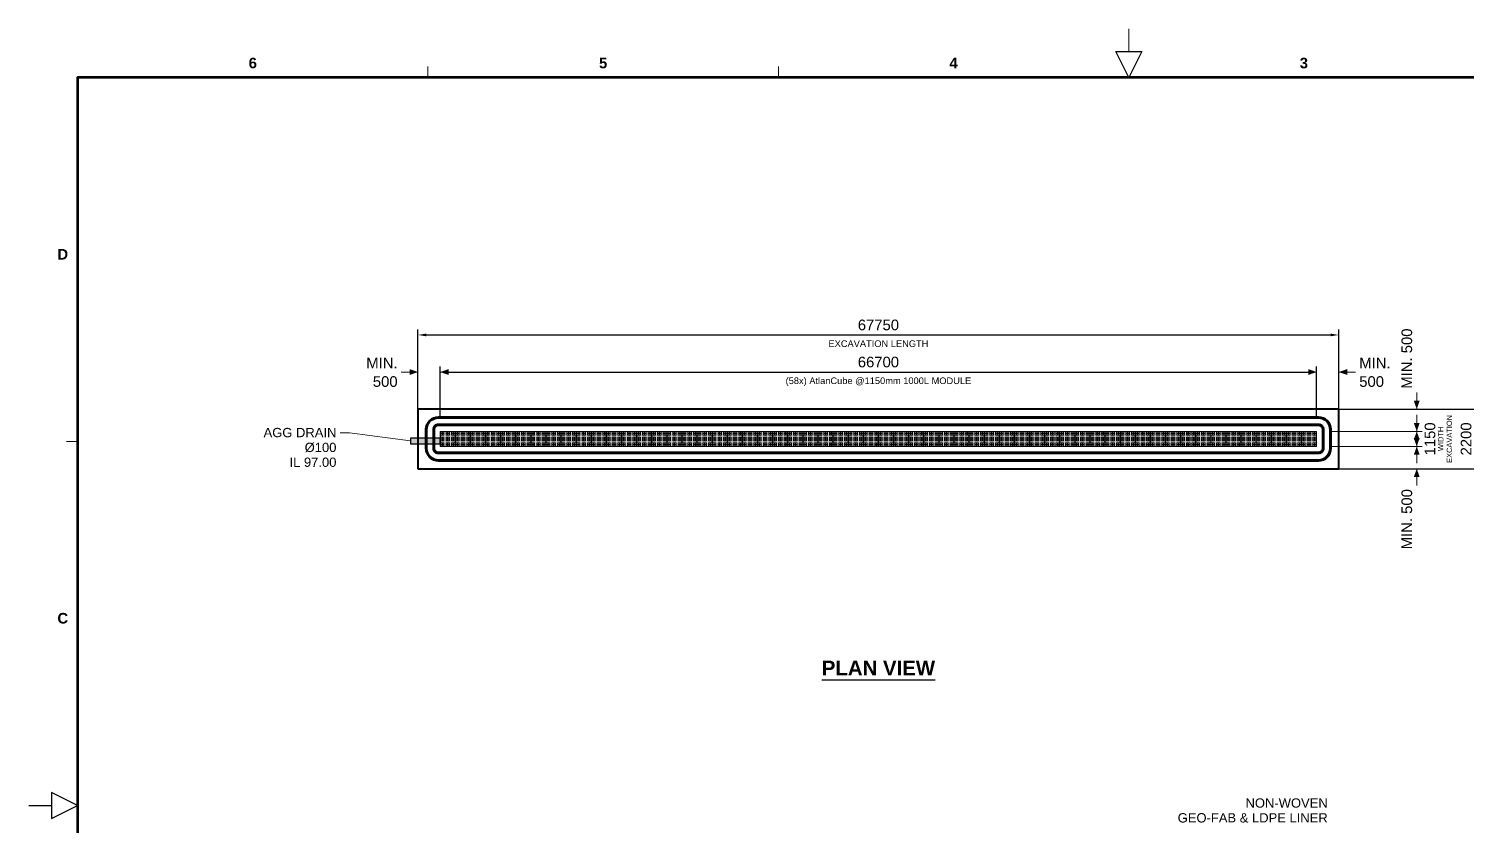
# Model space of a CAD drawing. Header units: millimetres. Extents: x 282 to 167718, y 282 to 525318.
# Drawn here: x 282 to 109688, y 464700 to 525318 of the extents above; entities that cross this region are included whole.
import ezdxf
from ezdxf.enums import TextEntityAlignment as Align

# ---------------------------------------------------------------- set-up
doc = ezdxf.new("R2010")
doc.units = ezdxf.units.MM
for name, color, linetype in [('ANNOTATIONS', 7, 'Continuous'), ('DIMENSIONS', 7, 'Continuous'), ('EXCAVATION', 1, 'Continuous'), ('FRAME', 7, 'Continuous'), ('LEADERS', 7, 'Continuous'), ('MODULE_ART', 7, 'Continuous'), ('PIPES', 7, 'Continuous'), ('TANK', 7, 'Continuous')]:
    doc.layers.add(name, color=color, linetype=linetype)
doc.styles.add('ARIAL', font='arial.ttf')
doc.styles.add('ARIAL_BOLD', font='arialbd.ttf')
doc.dimstyles.get("Standard").update_dxf_attribs({"dimtxt": 2.5, "dimasz": 2.5, "dimexe": 1.25, "dimexo": 0.625, "dimtad": 1, "dimcen": 2.5, "dimazin": 3, "dimtfac": 1, "dimtmove": 0, "dimatfit": 3})

# ---------------------------------------------------------------- blocks, each defined once
blk = doc.blocks.new('atlancube_plan')
at = {"lineweight": -2}
for points in [[(1150, 1150), (0, 1150), (0, 0), (1150, 0)], [(11.4425, 5.727), (1138.5575, 5.727), (1138.5575, 1138.5575), (11.4425, 1138.5575)]]:
    blk.add_lwpolyline(points, close=True, dxfattribs=at)
for points in [[(1018.4055, 583.579), (1018.4055, 709.4465), (1138.5575, 709.4465), (1138.5575, 863.926), (1018.4055, 863.926), (1018.4055, 989.805), (1138.5575, 989.805), (1138.5575, 1012.69), (1018.4055, 1012.69), (1018.4055, 1138.5575), (989.805, 1138.5575), (989.805, 1012.69), (863.926, 1012.69), (863.926, 1138.5575), (715.1735, 1138.5575), (715.1735, 1012.69), (589.306, 1012.69), (589.306, 1138.5575), (560.694, 1138.5575), (560.694, 1012.69), (440.542, 1012.69), (440.542, 1138.5575), (286.074, 1138.5575), (286.074, 1012.69), (160.195, 1012.69), (160.195, 1138.5575), (137.31, 1138.5575), (137.31, 1012.69), (11.4425, 1012.69), (11.4425, 989.805), (137.31, 989.805), (137.31, 863.926), (11.4425, 863.926), (11.4425, 709.4465), (137.31, 709.4465), (137.31, 583.579), (11.4425, 583.579), (11.4425, 560.694), (137.31, 560.694)], [(137.31, 560.694), (137.31, 434.8265), (11.4425, 434.8265), (11.4425, 280.347), (137.31, 280.347), (137.31, 160.195), (11.4425, 160.195), (11.4425, 131.5945), (137.31, 131.5945), (137.31, 5.727), (160.195, 5.727), (160.195, 131.5945), (286.074, 131.5945), (286.074, 5.727), (440.542, 5.727), (440.542, 131.5945), (560.694, 131.5945), (560.694, 5.727), (589.306, 5.727), (589.306, 131.5945), (715.1735, 131.5945), (715.1735, 5.727), (863.926, 5.727), (863.926, 131.5945), (989.805, 131.5945), (989.805, 5.727), (1018.4055, 5.727), (1018.4055, 131.5945), (1138.5575, 131.5945), (1138.5575, 160.195), (1018.4055, 160.195), (1018.4055, 280.347), (1138.5575, 280.347), (1138.5575, 434.8265), (1018.4055, 434.8265), (1018.4055, 560.694), (1138.5575, 560.694), (1138.5575, 583.579), (1018.4055, 583.579)], [(286.074, 863.926), (160.195, 863.926), (160.195, 989.805)], [(160.195, 989.805), (286.074, 989.805), (286.074, 863.926)], [(160.195, 583.579), (160.195, 709.4465), (286.074, 709.4465)], [(286.074, 709.4465), (286.074, 583.579), (160.195, 583.579)], [(160.195, 560.694), (286.074, 560.694), (286.074, 434.8265)], [(286.074, 434.8265), (160.195, 434.8265), (160.195, 560.694)], [(160.195, 160.195), (160.195, 280.347), (286.074, 280.347)], [(286.074, 280.347), (286.074, 160.195), (160.195, 160.195)], [(440.542, 989.805), (560.694, 989.805), (560.694, 863.926)], [(560.694, 863.926), (440.542, 863.926), (440.542, 989.805)], [(560.694, 583.579), (440.542, 583.579), (440.542, 709.4465)], [(440.542, 709.4465), (560.694, 709.4465), (560.694, 583.579)], [(560.694, 434.8265), (440.542, 434.8265), (440.542, 560.694)], [(440.542, 560.694), (560.694, 560.694), (560.694, 434.8265)], [(440.542, 280.347), (560.694, 280.347), (560.694, 160.195)], [(560.694, 160.195), (440.542, 160.195), (440.542, 280.347)], [(589.306, 989.805), (715.1735, 989.805), (715.1735, 863.926)], [(715.1735, 863.926), (589.306, 863.926), (589.306, 989.805)], [(715.1735, 583.579), (589.306, 583.579), (589.306, 709.4465)], [(589.306, 709.4465), (715.1735, 709.4465), (715.1735, 583.579)], [(589.306, 560.694), (715.1735, 560.694), (715.1735, 434.8265)], [(715.1735, 434.8265), (589.306, 434.8265), (589.306, 560.694)], [(715.1735, 160.195), (589.306, 160.195), (589.306, 280.347)], [(589.306, 280.347), (715.1735, 280.347), (715.1735, 160.195)], [(863.926, 989.805), (989.805, 989.805), (989.805, 863.926)], [(989.805, 863.926), (863.926, 863.926), (863.926, 989.805)], [(863.926, 709.4465), (989.805, 709.4465), (989.805, 583.579)], [(989.805, 583.579), (863.926, 583.579), (863.926, 709.4465)], [(863.926, 560.694), (989.805, 560.694), (989.805, 434.8265)], [(989.805, 434.8265), (863.926, 434.8265), (863.926, 560.694)], [(863.926, 280.347), (989.805, 280.347), (989.805, 160.195)], [(989.805, 160.195), (863.926, 160.195), (863.926, 280.347)]]:
    blk.add_lwpolyline(points, dxfattribs=at)

msp = doc.modelspace()

# ---------------------------------------------------------------- linework, layer by layer
at = {"layer": 'ANNOTATIONS', "lineweight": 30}
msp.add_line((60637.9, 475761.1), (69262.1, 475761.1), dxfattribs=at)
at = {"layer": 'DIMENSIONS', "lineweight": 18}
for p, q in [((28636.7, 499192.6), (29906.7, 499192.6)), ((29906.7, 496370.4), (29906.7, 499615.9)), ((31600, 496370.4), (31600, 499615.9)), ((31600, 499192.6), (32870, 499192.6)), ((97030, 499192.6), (98300, 499192.6)), ((98300, 496370.4), (98300, 499615.9)), ((99993.3, 496370.4), (99993.3, 499615.9)), ((99993.3, 499192.6), (101263.3, 499192.6)), ((105920, 496370.4), (105920, 497640.4)), ((99993.3, 496370.4), (106343.3, 496370.4)), ((105920, 494677), (105920, 495947)), ((99358.3, 494677), (106343.3, 494677)), ((99993.3, 494677), (106343.3, 494677)), ((105920, 493527), (105920, 494797)), ((105920, 493407), (105920, 494677)), ((99358.3, 493527), (106343.3, 493527)), ((99993.3, 493527), (106343.3, 493527)), ((105920, 492257), (105920, 493527)), ((99993.3, 491833.7), (106343.3, 491833.7)), ((105920, 490563.7), (105920, 491833.7))]:
    msp.add_line(p, q, dxfattribs=at)
at = {"layer": 'DIMENSIONS'}
for points in [[(29906.7, 499192.6), (29271.7, 499414.8), (29271.7, 498970.3)], [(31600, 499192.6), (32235, 498970.3), (32235, 499414.8)], [(98300, 499192.6), (97665, 499414.8), (97665, 498970.3)], [(99993.3, 499192.6), (100628.3, 498970.3), (100628.3, 499414.8)], [(105920, 496370.4), (106142.3, 497005.4), (105697.8, 497005.4)], [(105920, 494677), (106142.3, 495312), (105697.8, 495312)], [(105920, 494677), (105697.8, 494042), (106142.3, 494042)], [(105920, 493527), (106142.3, 494162), (105697.8, 494162)], [(105920, 493527), (105697.8, 492892), (106142.3, 492892)], [(105920, 491833.7), (105697.8, 491198.7), (106142.3, 491198.7)]]:
    msp.add_solid(points, dxfattribs=at)
at = {"layer": 'EXCAVATION', "lineweight": 40, "true_color": 0x800000}
msp.add_lwpolyline([(29906.7, 491833.7), (99993.3, 491833.7), (99993.3, 496370.4), (29906.7, 496370.4)], close=True, dxfattribs=at)
at = {"layer": 'FRAME', "lineweight": 20}
for p, q in [((84000, 525317.8), (84000, 522728.9)), ((30666.7, 521600), (30666.7, 522446.7)), ((57333.3, 521600), (57333.3, 522446.7)), ((84000, 521600), (84000, 522446.7)), ((4000, 493900), (3153.3, 493900)), ((4000, 466200), (3153.3, 466200))]:
    msp.add_line(p, q, dxfattribs=at)
at = {"layer": 'FRAME', "lineweight": 30}
msp.add_line((282.2, 466200), (2871.1, 466200), dxfattribs=at)
at = {"layer": 'FRAME', "lineweight": 53}
msp.add_lwpolyline([(4000, 410800), (164000, 410800), (164000, 521600), (4000, 521600)], close=True, dxfattribs=at)
at = {"layer": 'LEADERS', "lineweight": 18}
for p, q in [((23980, 494571.3), (24685.6, 494571.3)), ((24685.6, 494571.3), (29342.2, 493950.4))]:
    msp.add_line(p, q, dxfattribs=at)
at = {"layer": 'MODULE_ART', "true_color": 0x999999}
msp.add_solid([(31600, 493527), (98300, 493527), (31600, 494677), (98300, 494677)], dxfattribs=at)
at = {"layer": 'PIPES', "lineweight": 30}
msp.add_lwpolyline([(29342.2, 493738.7), (31600, 493738.7), (31600, 494162), (29342.2, 494162)], close=True, dxfattribs=at)
at = {"layer": 'PIPES', "true_color": 0xbfbfbf}
msp.add_solid([(29342.2, 493738.7), (31600, 493738.7), (29342.2, 494162), (31600, 494162)], dxfattribs=at)
at = {"layer": 'TANK', "lineweight": 80}
for points in [[(98441.1, 492468.7), (98620.1, 492486.3), (98792.1, 492538.5), (98950.7, 492623.3), (99089.7, 492737.4), (99203.8, 492876.3), (99288.5, 493034.9), (99340.7, 493207), (99358.3, 493385.9), (99358.3, 494818.1), (99340.7, 494997.1), (99288.5, 495169.2), (99203.8, 495327.7), (99089.7, 495466.7), (98950.7, 495580.8), (98792.1, 495665.6), (98620.1, 495717.7), (98441.1, 495735.4), (31458.9, 495735.4), (31279.9, 495717.7), (31107.9, 495665.6), (30949.3, 495580.8), (30810.3, 495466.7), (30696.2, 495327.7), (30611.5, 495169.2), (30559.3, 494997.1), (30541.7, 494818.1), (30541.7, 493385.9), (30559.3, 493207), (30611.5, 493034.9), (30696.2, 492876.3), (30810.3, 492737.4), (30949.3, 492623.3), (31107.9, 492538.5), (31279.9, 492486.3), (31458.9, 492468.7)], [(98441.1, 493033.1), (98509.9, 493039.9), (98576.1, 493060), (98637.1, 493092.6), (98690.6, 493136.5), (98734.4, 493189.9), (98767, 493250.9), (98787.1, 493317.1), (98793.9, 493385.9), (98793.9, 494818.1), (98787.1, 494887), (98767, 494953.2), (98734.4, 495014.1), (98690.6, 495067.6), (98637.1, 495111.5), (98576.1, 495144.1), (98509.9, 495164.1), (98441.1, 495170.9), (31458.9, 495170.9), (31390.1, 495164.1), (31323.9, 495144.1), (31262.9, 495111.5), (31209.4, 495067.6), (31165.6, 495014.1), (31133, 494953.2), (31112.9, 494887), (31106.1, 494818.1), (31106.1, 493385.9), (31112.9, 493317.1), (31133, 493250.9), (31165.6, 493189.9), (31209.4, 493136.5), (31262.9, 493092.6), (31323.9, 493060), (31390.1, 493039.9), (31458.9, 493033.1)]]:
    msp.add_lwpolyline(points, close=True, dxfattribs=at)

# ---------------------------------------------------------------- block references
at = {"layer": 'MODULE_ART', "lineweight": 13}
for p in [(31600, 493527), (32750, 493527), (33900, 493527), (35050, 493527), (36200, 493527), (37350, 493527), (38500, 493527), (39650, 493527), (40800, 493527), (41950, 493527), (43100, 493527), (44250, 493527), (45400, 493527), (46550, 493527), (47700, 493527), (48850, 493527), (50000, 493527), (51150, 493527), (52300, 493527), (53450, 493527), (54600, 493527), (55750, 493527), (56900, 493527), (58050, 493527), (59200, 493527), (60350, 493527), (61500, 493527), (62650, 493527), (63800, 493527), (64950, 493527), (66100, 493527), (67250, 493527), (68400, 493527), (69550, 493527), (70700, 493527), (71850, 493527), (73000, 493527), (74150, 493527), (75300, 493527), (76450, 493527), (77600, 493527), (78750, 493527), (79900, 493527), (81050, 493527), (82200, 493527), (83350, 493527), (84500, 493527), (85650, 493527), (86800, 493527), (87950, 493527), (89100, 493527), (90250, 493527), (91400, 493527), (92550, 493527), (93700, 493527), (94850, 493527), (96000, 493527), (97150, 493527)]:
    msp.add_blockref('atlancube_plan', p, dxfattribs=at)

# ---------------------------------------------------------------- texts
at = {"layer": 'ANNOTATIONS', "style": 'ARIAL'}
for s, height, p in [('AGG DRAIN', 707.25, (23697.8, 494232.6)), ('Ø100', 707.25, (23697.8, 493103.7)), ('IL 97.00', 707.25, (23697.8, 491974.8)), ('NON-WOVEN', 707.25, (99146.7, 466039.6)), ('GEO-FAB & LDPE LINER', 707.249, (99146.7, 464910.7))]:
    msp.add_text(s, height=height, dxfattribs=at).set_placement(p, align=Align.RIGHT)
at = {"layer": 'ANNOTATIONS', "style": 'ARIAL_BOLD'}
msp.add_text('PLAN VIEW', height=1111.39, dxfattribs=at).set_placement((64950, 476113.9), align=Align.CENTER)
at = {"layer": 'DIMENSIONS', "style": 'ARIAL'}
msp.add_text('MIN. 500', height=808.28, rotation=90, dxfattribs=at).set_placement((105567.2, 497922.6))
for s, p in [('EXCAVATION LENGTH', (64950, 501097.6)), ('(58x) AtlanCube @1150mm 1000L MODULE', (64950, 498275.4))]:
    msp.add_text(s, height=505.178, dxfattribs=at).set_placement(p, align=Align.CENTER)
for s, p in [('MIN.', (28354.4, 499474.8)), ('500', (28354.4, 498063.7))]:
    msp.add_text(s, height=808.28, dxfattribs=at).set_placement(p, align=Align.RIGHT)
for s, p in [('MIN.', (101545.6, 499474.8)), ('500', (101545.6, 498063.7))]:
    msp.add_text(s, height=808.28, dxfattribs=at).set_placement(p)
for s, height, p in [('EXCAVATION', 404.14, (108601.1, 494102)), ('1150', 808.28, (107331.1, 494102)), ('WIDTH', 404.14, (107952, 494102))]:
    msp.add_text(s, height=height, rotation=90, dxfattribs=at).set_placement(p, align=Align.CENTER)
msp.add_text('MIN. 500', height=808.28, rotation=90, dxfattribs=at).set_placement((105567.2, 490281.5), align=Align.RIGHT)
at = {"layer": 'FRAME', "style": 'ARIAL_BOLD'}
for s, p in [('6', (17333.3, 522305.6)), ('5', (44000, 522305.6)), ('4', (70666.7, 522305.6)), ('3', (97333.3, 522305.6)), ('D', (2871.1, 507750)), ('C', (2871.1, 480050))]:
    msp.add_text(s, height=808.3, dxfattribs=at).set_placement(p, align=Align.CENTER)

# ---------------------------------------------------------------- dimensions: what is measured, and where the dimension line sits
at = {"layer": 'DIMENSIONS'}
msp.add_linear_dim(base=(29906.7, 502014.8), p1=(29906.7, 496370.4), p2=(99993.3, 496370.4), text='67750', dimstyle='Standard', override={"dimtxt": 808.284444, "dimasz": 635, "dimexe": 423.333333, "dimexo": 0, "dimgap": 352.777778, "dimtad": 1, "dimtih": 0, "dimtoh": 0, "dimdec": 0, "dimtxsty": 'ARIAL', "dimclrd": 7, "dimclre": 7, "dimclrt": 7}, dxfattribs=at).render()
msp.add_linear_dim(base=(31600, 499192.6), p1=(31600, 495735.4), p2=(98300, 495735.4), dimstyle='Standard', override={"dimtxt": 808.284444, "dimasz": 635, "dimexe": 423.333333, "dimexo": 0, "dimgap": 352.777778, "dimtad": 1, "dimtih": 0, "dimtoh": 0, "dimdec": 0, "dimtxsty": 'ARIAL', "dimclrd": 7, "dimclre": 7, "dimclrt": 7}, dxfattribs=at).render()
msp.add_linear_dim(base=(110435.6, 491833.7), p1=(99993.3, 491833.7), p2=(99993.3, 496370.4), angle=90, text='2200', dimstyle='Standard', override={"dimtxt": 808.284444, "dimasz": 635, "dimexe": 423.333333, "dimexo": 0, "dimgap": 352.777778, "dimtad": 1, "dimtih": 0, "dimtoh": 0, "dimdec": 0, "dimtxsty": 'ARIAL', "dimclrd": 7, "dimclre": 7, "dimclrt": 7}, dxfattribs=at).render()

# ---------------------------------------------------------------- next in the draw order: wipeouts: each hides what was drawn before it
for points in [[(83012.2, 523575.6), (84987.8, 523575.6), (84000, 521600)], [(2024.4, 467187.8), (2024.4, 465212.2), (4000, 466200)]]:
    msp.add_wipeout(points)

# ---------------------------------------------------------------- next in the draw order: linework, layer by layer
at = {"layer": 'FRAME', "lineweight": 30}
for points in [[(83012.2, 523575.6), (84987.8, 523575.6), (84000, 521600)], [(2024.4, 467187.8), (2024.4, 465212.2), (4000, 466200)]]:
    msp.add_lwpolyline(points, close=True, dxfattribs=at)

doc.saveas('drawing.dxf')
